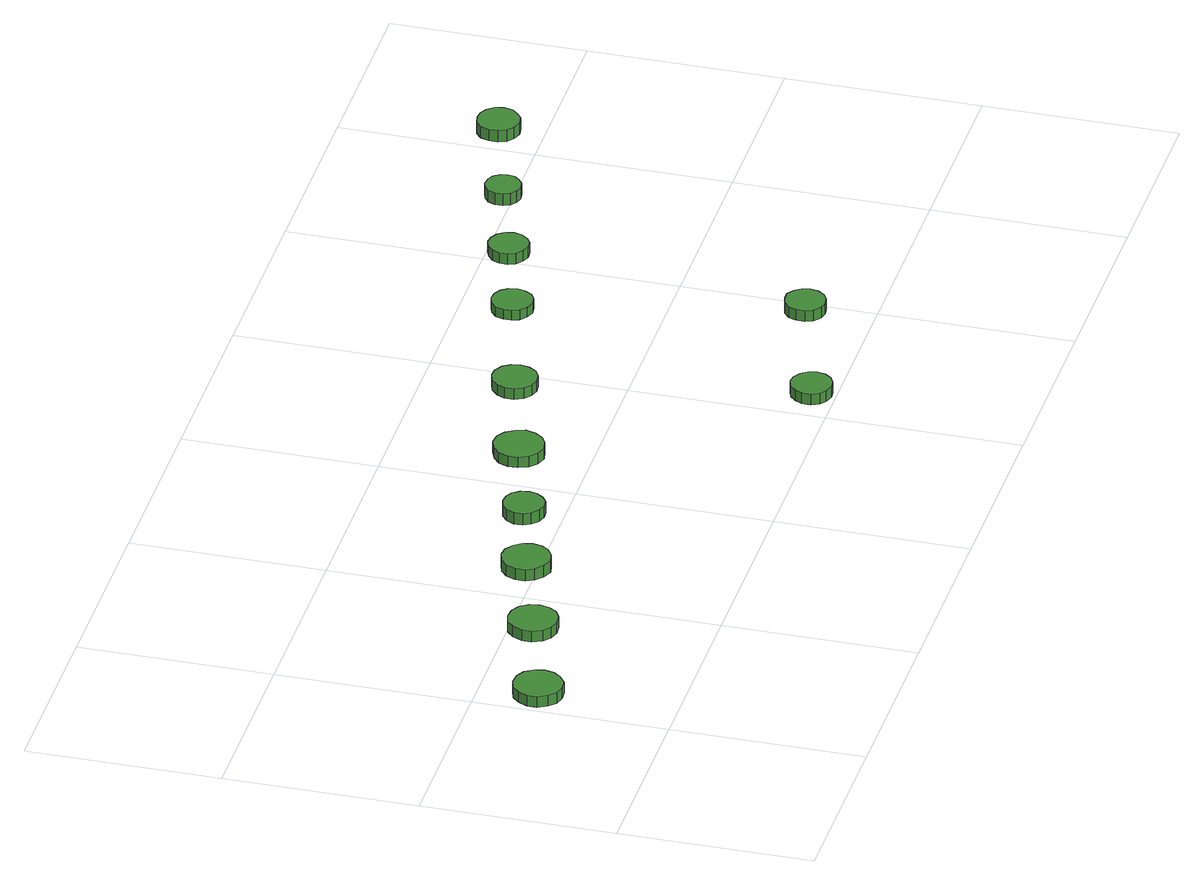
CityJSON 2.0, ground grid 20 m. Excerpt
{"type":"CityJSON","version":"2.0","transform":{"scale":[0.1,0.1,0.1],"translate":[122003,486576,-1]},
"CityObjects":{
"tree1":{"type":"SolitaryVegetationObject","attributes":{"function":"something"},"geometry":[{"type":"MultiSurface","lod":"1","boundaries":[[[0,1,2,3,4,5,6,7,8,9,10,11,12,13,14]],[[15,16,17,18,19,20,21,22,23,24,25,26,27,28,29]],[[0,29,28,1]],[[1,28,27,2]],[[2,27,26,3]],[[3,26,25,4]],[[4,25,24,5]],[[5,24,23,6]],[[6,23,22,7]],[[7,22,21,8]],[[8,21,20,9]],[[9,20,19,10]],[[10,19,18,11]],[[11,18,17,12]],[[12,17,16,13]],[[13,16,15,14]],[[14,15,29,0]]]}]},
"tree2":{"type":"SolitaryVegetationObject","attributes":{"function":"something"},"geometry":[{"type":"MultiSurface","lod":"1","boundaries":[[[30,31,32,33,34,35,36,37,38,39,40,41,42,43,44]],[[45,46,47,48,49,50,51,52,53,54,55,56,57,58,59]],[[30,59,58,31]],[[31,58,57,32]],[[32,57,56,33]],[[33,56,55,34]],[[34,55,54,35]],[[35,54,53,36]],[[36,53,52,37]],[[37,52,51,38]],[[38,51,50,39]],[[39,50,49,40]],[[40,49,48,41]],[[41,48,47,42]],[[42,47,46,43]],[[43,46,45,44]],[[44,45,59,30]]]}]},
"tree3":{"type":"SolitaryVegetationObject","attributes":{"function":"something"},"geometry":[{"type":"MultiSurface","lod":"1","boundaries":[[[60,61,62,63,64,65,66,67,68,69,70,71,72,73,74]],[[75,76,77,78,79,80,81,82,83,84,85,86,87,88,89]],[[60,89,88,61]],[[61,88,87,62]],[[62,87,86,63]],[[63,86,85,64]],[[64,85,84,65]],[[65,84,83,66]],[[66,83,82,67]],[[67,82,81,68]],[[68,81,80,69]],[[69,80,79,70]],[[70,79,78,71]],[[71,78,77,72]],[[72,77,76,73]],[[73,76,75,74]],[[74,75,89,60]]]}]},
"tree4":{"type":"SolitaryVegetationObject","attributes":{"function":"something"},"geometry":[{"type":"MultiSurface","lod":"1","boundaries":[[[90,91,92,93,94,95,96,97,98,99,100,101,102,103,104]],[[105,106,107,108,109,110,111,112,113,114,115,116,117,118,119]],[[90,119,118,91]],[[91,118,117,92]],[[92,117,116,93]],[[93,116,115,94]],[[94,115,114,95]],[[95,114,113,96]],[[96,113,112,97]],[[97,112,111,98]],[[98,111,110,99]],[[99,110,109,100]],[[100,109,108,101]],[[101,108,107,102]],[[102,107,106,103]],[[103,106,105,104]],[[104,105,119,90]]]}]},
"tree5":{"type":"SolitaryVegetationObject","attributes":{"function":"something"},"geometry":[{"type":"MultiSurface","lod":"1","boundaries":[[[120,121,122,123,124,125,126,127,128,129,130,131,132,133,134]],[[135,136,137,138,139,140,141,142,143,144,145,146,147,148,149]],[[120,149,148,121]],[[121,148,147,122]],[[122,147,146,123]],[[123,146,145,124]],[[124,145,144,125]],[[125,144,143,126]],[[126,143,142,127]],[[127,142,141,128]],[[128,141,140,129]],[[129,140,139,130]],[[130,139,138,131]],[[131,138,137,132]],[[132,137,136,133]],[[133,136,135,134]],[[134,135,149,120]]]}]},
"tree6":{"type":"SolitaryVegetationObject","attributes":{"function":"something"},"geometry":[{"type":"MultiSurface","lod":"1","boundaries":[[[150,151,152,153,154,155,156,157,158,159,160,161,162,163,164]],[[165,166,167,168,169,170,171,172,173,174,175,176,177,178,179]],[[150,179,178,151]],[[151,178,177,152]],[[152,177,176,153]],[[153,176,175,154]],[[154,175,174,155]],[[155,174,173,156]],[[156,173,172,157]],[[157,172,171,158]],[[158,171,170,159]],[[159,170,169,160]],[[160,169,168,161]],[[161,168,167,162]],[[162,167,166,163]],[[163,166,165,164]],[[164,165,179,150]]]}]},
"tree7":{"type":"SolitaryVegetationObject","attributes":{"function":"something"},"geometry":[{"type":"MultiSurface","lod":"1","boundaries":[[[180,181,182,183,184,185,186,187,188,189,190,191,192,193,194]],[[195,196,197,198,199,200,201,202,203,204,205,206,207,208,209]],[[180,209,208,181]],[[181,208,207,182]],[[182,207,206,183]],[[183,206,205,184]],[[184,205,204,185]],[[185,204,203,186]],[[186,203,202,187]],[[187,202,201,188]],[[188,201,200,189]],[[189,200,199,190]],[[190,199,198,191]],[[191,198,197,192]],[[192,197,196,193]],[[193,196,195,194]],[[194,195,209,180]]]}]},
"tree8":{"type":"SolitaryVegetationObject","attributes":{"function":"something"},"geometry":[{"type":"MultiSurface","lod":"1","boundaries":[[[210,211,212,213,214,215,216,217,218,219,220,221,222,223,224]],[[225,226,227,228,229,230,231,232,233,234,235,236,237,238,239]],[[210,239,238,211]],[[211,238,237,212]],[[212,237,236,213]],[[213,236,235,214]],[[214,235,234,215]],[[215,234,233,216]],[[216,233,232,217]],[[217,232,231,218]],[[218,231,230,219]],[[219,230,229,220]],[[220,229,228,221]],[[221,228,227,222]],[[222,227,226,223]],[[223,226,225,224]],[[224,225,239,210]]]}]},
"tree9":{"type":"SolitaryVegetationObject","attributes":{"function":"something"},"geometry":[{"type":"MultiSurface","lod":"1","boundaries":[[[240,241,242,243,244,245,246,247,248,249,250,251,252,253,254]],[[255,256,257,258,259,260,261,262,263,264,265,266,267,268,269]],[[240,269,268,241]],[[241,268,267,242]],[[242,267,266,243]],[[243,266,265,244]],[[244,265,264,245]],[[245,264,263,246]],[[246,263,262,247]],[[247,262,261,248]],[[248,261,260,249]],[[249,260,259,250]],[[250,259,258,251]],[[251,258,257,252]],[[252,257,256,253]],[[253,256,255,254]],[[254,255,269,240]]]}]},
"tree10":{"type":"SolitaryVegetationObject","attributes":{"function":"something"},"geometry":[{"type":"MultiSurface","lod":"1","boundaries":[[[270,271,272,273,274,275,276,277,278,279,280,281,282,283,284]],[[285,286,287,288,289,290,291,292,293,294,295,296,297,298,299]],[[270,299,298,271]],[[271,298,297,272]],[[272,297,296,273]],[[273,296,295,274]],[[274,295,294,275]],[[275,294,293,276]],[[276,293,292,277]],[[277,292,291,278]],[[278,291,290,279]],[[279,290,289,280]],[[280,289,288,281]],[[281,288,287,282]],[[282,287,286,283]],[[283,286,285,284]],[[284,285,299,270]]]}]},
"tree11":{"type":"SolitaryVegetationObject","attributes":{"function":"something"},"geometry":[{"type":"MultiSurface","lod":"1","boundaries":[[[300,301,302,303,304,305,306,307,308,309,310,311,312,313,314]],[[315,316,317,318,319,320,321,322,323,324,325,326,327,328,329]],[[300,329,328,301]],[[301,328,327,302]],[[302,327,326,303]],[[303,326,325,304]],[[304,325,324,305]],[[305,324,323,306]],[[306,323,322,307]],[[307,322,321,308]],[[308,321,320,309]],[[309,320,319,310]],[[310,319,318,311]],[[311,318,317,312]],[[312,317,316,313]],[[313,316,315,314]],[[314,315,329,300]]]}]},
"tree12":{"type":"SolitaryVegetationObject","attributes":{"function":"something"},"geometry":[{"type":"MultiSurface","lod":"1","boundaries":[[[330,331,332,333,334,335,336,337,338,339,340,341,342,343,344]],[[345,346,347,348,349,350,351,352,353,354,355,356,357,358,359]],[[330,359,358,331]],[[331,358,357,332]],[[332,357,356,333]],[[333,356,355,334]],[[334,355,354,335]],[[335,354,353,336]],[[336,353,352,337]],[[337,352,351,338]],[[338,351,350,339]],[[339,350,349,340]],[[340,349,348,341]],[[341,348,347,342]],[[342,347,346,343]],[[343,346,345,344]],[[344,345,359,330]]]}]}
},
"vertices":[
[58,141,17],[56,151,17],[50,160,17],[41,165,17],[30,166,17],[20,163,17],[13,156,17],[8,146,17],[8,136,17],[13,126,17],[20,119,17],[30,116,17],[41,117,17],[50,123,17],[56,131,17],[56,131,5],[50,123,5],[41,117,5],[30,116,5],[20,119,5],[13,126,5],[8,136,5],[8,146,5],[13,156,5],[20,163,5],[30,166,5],[41,165,5],[50,160,5],[56,151,5],[58,141,5],
[174,177,17],[172,187,17],[166,196,17],[157,201,17],[146,202,17],[136,199,17],[129,192,17],[124,182,17],[124,172,17],[129,162,17],[136,155,17],[146,152,17],[157,153,17],[166,158,17],[172,167,17],[172,167,5],[166,158,5],[157,153,5],[146,152,5],[136,155,5],[129,162,5],[124,172,5],[124,182,5],[129,192,5],[136,199,5],[146,202,5],[157,201,5],[166,196,5],[172,187,5],[174,177,5],
[281,212,18],[279,222,18],[273,230,18],[264,236,18],[254,237,18],[244,234,18],[236,227,18],[232,217,18],[232,207,18],[236,198,18],[244,191,18],[254,187,18],[264,189,18],[273,194,18],[279,202,18],[279,202,5],[273,194,5],[264,189,5],[254,187,5],[244,191,5],[236,198,5],[232,207,5],[232,217,5],[236,227,5],[244,234,5],[254,237,5],[264,236,5],[273,230,5],[279,222,5],[281,212,5],
[374,240,18],[372,249,18],[367,256,18],[360,260,18],[351,261,18],[343,259,18],[336,253,18],[332,245,18],[332,236,18],[336,228,18],[343,222,18],[351,219,18],[360,220,18],[367,225,18],[372,232,18],[372,232,5],[367,225,5],[360,220,5],[351,219,5],[343,222,5],[336,228,5],[332,236,5],[332,245,5],[336,253,5],[343,259,5],[351,261,5],[360,260,5],[367,256,5],[372,249,5],[374,240,5],
[485,273,17],[482,283,17],[476,292,17],[467,298,17],[456,299,17],[446,295,17],[438,288,17],[434,278,17],[434,268,17],[438,258,17],[446,251,17],[456,247,17],[467,249,17],[476,254,17],[482,263,17],[482,263,5],[476,254,5],[467,249,5],[456,247,5],[446,251,5],[438,258,5],[434,268,5],[434,278,5],[438,288,5],[446,295,5],[456,299,5],[467,298,5],[476,292,5],[482,283,5],[485,273,5],
[661,25,18],[659,33,18],[654,40,18],[646,45,18],[638,46,18],[629,43,18],[623,37,18],[619,29,18],[619,20,18],[623,12,18],[629,7,18],[638,4,18],[646,5,18],[654,9,18],[659,16,18],[659,16,6],[654,9,6],[646,5,6],[638,4,6],[629,7,6],[623,12,6],[619,20,6],[619,29,6],[623,37,6],[629,43,6],[638,46,6],[646,45,6],[654,40,6],[659,33,6],[661,25,6],
[601,309,17],[599,318,17],[594,326,17],[585,331,17],[576,332,17],[567,329,17],[560,322,17],[556,314,17],[556,304,17],[560,295,17],[567,289,17],[576,286,17],[585,287,17],[594,292,17],[599,300,17],[599,300,5],[594,292,5],[585,287,5],[576,286,5],[567,289,5],[560,295,5],[556,304,5],[556,314,5],[560,322,5],[567,329,5],[576,332,5],[585,331,5],[594,326,5],[599,318,5],[601,309,5],
[810,71,17],[808,79,17],[803,86,17],[796,91,17],[787,91,17],[779,89,17],[772,83,17],[769,75,17],[769,66,17],[772,58,17],[779,52,17],[787,50,17],[796,51,17],[803,55,17],[808,62,17],[808,62,5],[803,55,5],[796,51,5],[787,50,5],[779,52,5],[772,58,5],[769,66,5],[769,75,5],[772,83,5],[779,89,5],[787,91,5],[796,91,5],[803,86,5],[808,79,5],[810,71,5],
[737,348,17],[735,357,17],[730,364,17],[723,368,17],[714,369,17],[706,366,17],[699,360,17],[696,352,17],[696,344,17],[699,336,17],[706,330,17],[714,327,17],[723,328,17],[730,332,17],[735,340,17],[735,340,6],[730,332,6],[723,328,6],[714,327,6],[706,330,6],[699,336,6],[696,344,6],[696,352,6],[699,360,6],[706,366,6],[714,369,6],[723,368,6],[730,364,6],[735,357,6],[737,348,6],
[834,377,19],[832,386,19],[827,393,19],[820,397,19],[812,398,19],[804,395,19],[797,389,19],[794,382,19],[794,373,19],[797,366,19],[804,360,19],[812,357,19],[820,358,19],[827,362,19],[832,369,19],[832,369,7],[827,362,7],[820,358,7],[812,357,7],[804,360,7],[797,366,7],[794,373,7],[794,382,7],[797,389,7],[804,395,7],[812,398,7],[820,397,7],[827,393,7],[832,386,7],[834,377,7],
[930,409,23],[929,416,23],[924,423,23],[918,426,23],[910,427,23],[903,425,23],[897,420,23],[894,413,23],[894,405,23],[897,398,23],[903,393,23],[910,391,23],[918,392,23],[924,396,23],[929,402,23],[929,402,10],[924,396,10],[918,392,10],[910,391,10],[903,393,10],[897,398,10],[894,405,10],[894,413,10],[897,420,10],[903,425,10],[910,427,10],[918,426,10],[924,423,10],[929,416,10],[930,409,10],
[1044,443,27],[1042,452,27],[1036,459,27],[1029,463,27],[1020,464,27],[1011,462,27],[1004,456,27],[1001,447,27],[1001,438,27],[1004,430,27],[1011,424,27],[1020,421,27],[1029,422,27],[1036,427,27],[1042,434,27],[1042,434,14],[1036,427,14],[1029,422,14],[1020,421,14],[1011,424,14],[1004,430,14],[1001,438,14],[1001,447,14],[1004,456,14],[1011,462,14],[1020,464,14],[1029,463,14],[1036,459,14],[1042,452,14],[1044,443,14]
]}
